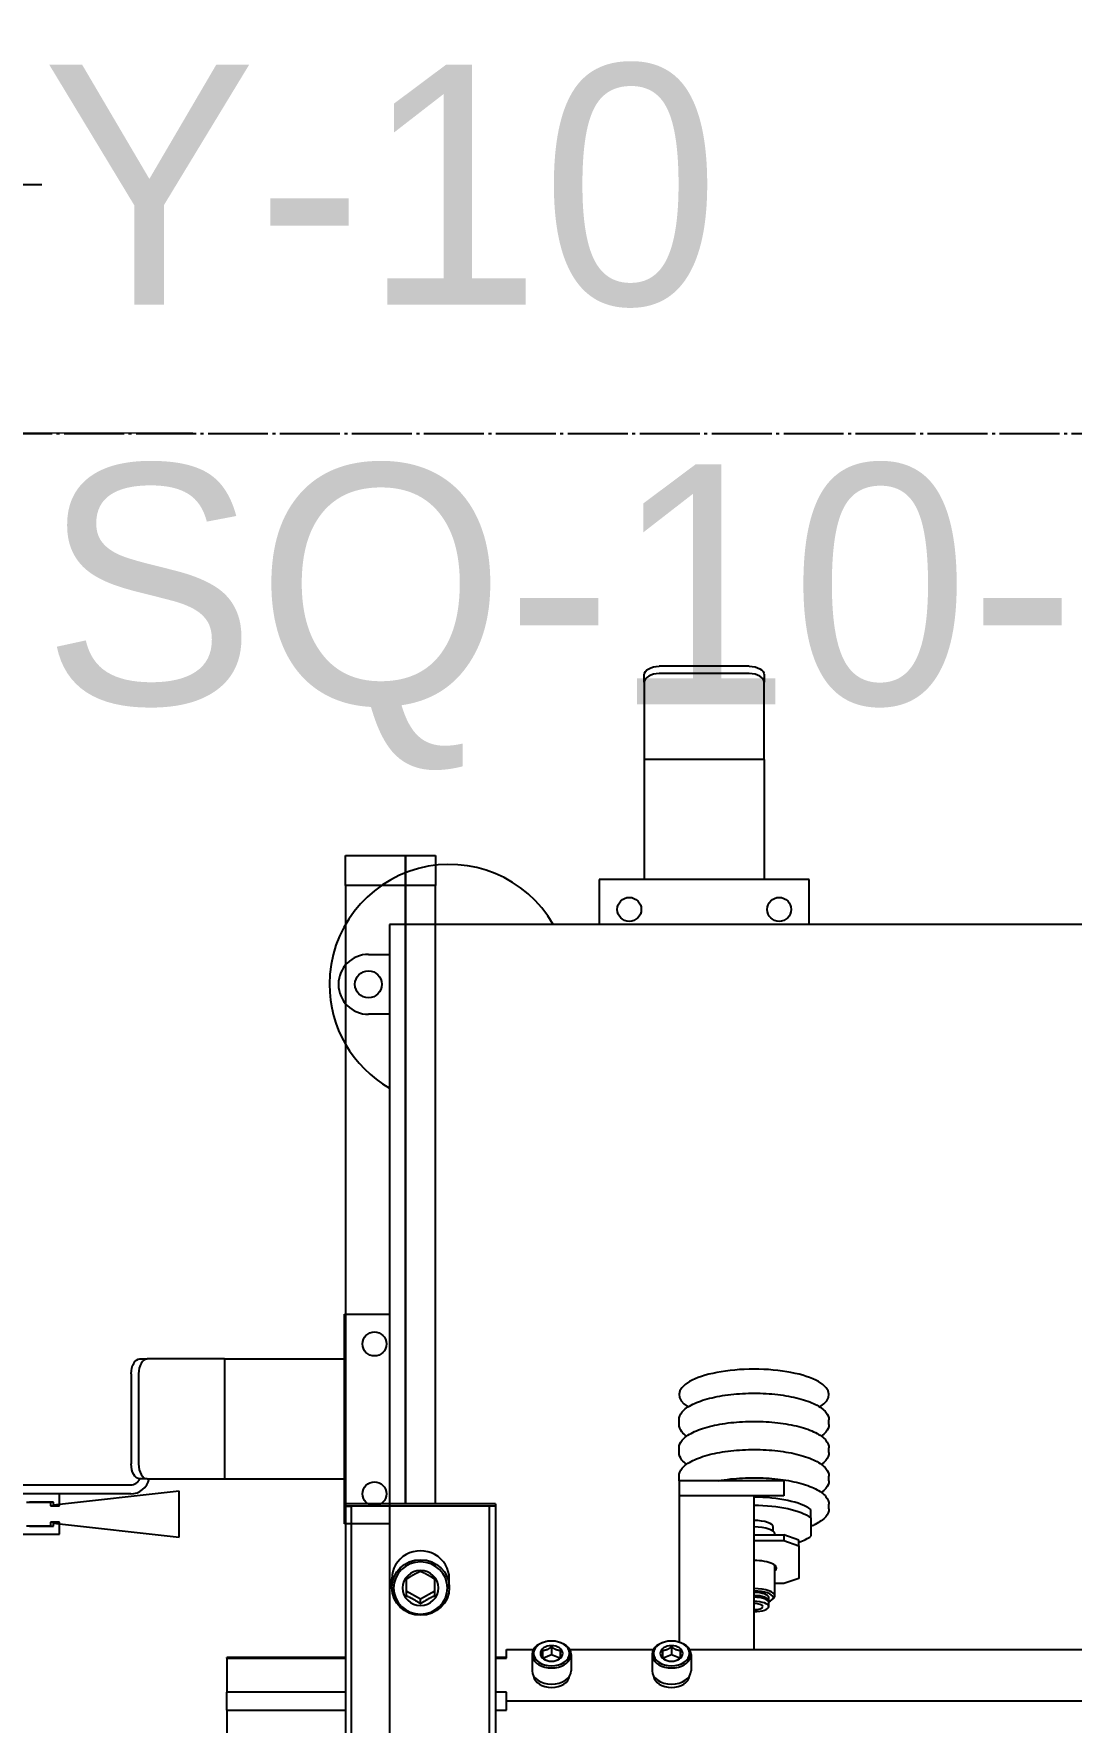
# Model space of a CAD drawing. Header units: millimetres. Extents: x -383313 to -161684, y -117025 to 99224.
# Drawn here: x -343292 to -342946, y -6012 to -5449 of the extents above; entities that cross this region are included whole.
import ezdxf
from ezdxf import colors
from ezdxf.entities.mleader import LeaderData, LeaderLine
from ezdxf.math import Vec2, Vec3

# ---------------------------------------------------------------- set-up
doc = ezdxf.new("R2010")
doc.units = ezdxf.units.MM
doc.header["$MEASUREMENT"] = 0
doc.linetypes.add('PS-GOST2.303 5', pattern=[24, 20, -1.5, 1, -1.5])
for name, color, linetype in [('PDF_Geometry', 7, 'Continuous'), ('PS_Оси', 5, 'PS-GOST2.303 5'), ('PV-5D2C5', 7, 'Continuous'), ('PV-6C3', 7, 'Continuous'), ('Робот', 30, 'Continuous')]:
    doc.layers.add(name, color=color, linetype=linetype)

# ---------------------------------------------------------------- blocks, each defined once
blk = doc.blocks.new('A$C26c17928')
at = {"layer": 'PV-5D2C5'}
for p, q in [((-295.45, -141.29), (-295.45, 98)), ((-312.67, -80.29), (-312.67, 54.5)), ((-387.74, -33.79), (-389.25, -33.79)), ((-378.35, -33.79), (-379.85, -33.79)), ((-368.95, -33.79), (-370.45, -33.79)), ((-359.55, -33.79), (-361.06, -33.79)), ((-377.08, -41.99), (-377.07, -41.98)), ((-356.51, -39.79), (-359.32, -39.79)), ((-356.51, -39.79), (-350.39, -39.79)), ((-349.13, -43.79), (-350.84, -48.79)), ((-347.25, -43.79), (-349.13, -43.79)), ((-348.97, -48.79), (-347.25, -43.79)), ((-347.25, -43.79), (-336.34, -43.79)), ((-336.34, -43.79), (-334.63, -48.79)), ((-368.9, -48.79), (-368.9, -83.79)), ((-368.9, -48.79), (-363.9, -48.79)), ((-363.9, -48.79), (-363.9, -83.79)), ((-350.84, -48.79), (-348.97, -48.79)), ((-350.84, -58.79), (-350.84, -48.79)), ((-348.97, -58.79), (-348.97, -48.79)), ((-334.63, -48.79), (-334.63, -51.79)), ((-352.06, -52.34), (-353.45, -52.34)), ((-350.84, -51.79), (-351.13, -51.79)), ((-330.53, -51.79), (-340.68, -51.79)), ((-328.92, -53.84), (-329.95, -53.84)), ((-329.16, -52.84), (-329.66, -52.27)), ((-326.95, -53.84), (-328.36, -53.84)), ((-363.9, -58.79), (-312.67, -58.79)), ((-377.08, -75.6), (-377.07, -75.61)), ((-387.74, -83.79), (-389.25, -83.79)), ((-378.35, -83.79), (-379.85, -83.79)), ((-368.95, -83.79), (-370.45, -83.79)), ((-368.9, -83.79), (-363.9, -83.79)), ((-363.9, -83.79), (-315.08, -83.79)), ((-315.24, -84.43), (-315.2, -84.27)), ((-310.94, -79.79), (-305.51, -79.79)), ((-309.7, -83.55), (-310.8, -86.29)), ((-315.24, -88.15), (-315.2, -88.31)), ((-313.49, -86.29), (-310.8, -86.29)), ((-310.8, -86.29), (-309.7, -89.03)), ((-312.67, -120.29), (-312.67, -92.29)), ((-310.94, -92.79), (-305.51, -92.79)), ((-310.94, -119.79), (-305.51, -119.79)), ((-309.7, -123.55), (-310.8, -126.29)), ((-315.24, -124.43), (-315.2, -124.27)), ((-315.24, -128.15), (-315.2, -128.31)), ((-313.49, -126.29), (-310.8, -126.29)), ((-310.8, -126.29), (-309.7, -129.03)), ((-312.67, -141.29), (-312.67, -132.29)), ((-310.94, -132.79), (-305.51, -132.79)), ((-361.17, -145), (-360.39, -145)), ((-361.17, -145), (-361.17, -195)), ((-360.39, -145), (-357.62, -145)), ((-360.39, -145), (-360.39, -147)), ((-360.39, -145), (-360.39, -195)), ((-357.62, -145), (-346.11, -145)), ((-346.11, -145), (-105.8, -145)), ((-309.77, -141.29), (-312.67, -141.29)), ((-310, -141.29), (-310, -145)), ((-309.77, -145), (-309.77, -141.29)), ((-298.35, -141.29), (-298.35, -145)), ((-295.45, -141.29), (-298.35, -141.29)), ((-292.4, -141.29), (-295.45, -141.29)), ((-292.4, -145), (-292.4, -141.29)), ((-361.26, -151.18), (-361.26, -182.82)), ((-357.62, -147), (-360.39, -147)), ((-346.11, -147), (-357.62, -147)), ((-105.8, -147), (-346.11, -147)), ((-333.3, -160.4), (-336.25, -160.4)), ((-577.5, -165), (-567.5, -165)), ((-577.5, -175), (-577.5, -165)), ((-361.26, -165), (-567.5, -165)), ((-567.5, -165), (-567.5, -175)), ((-329.49, -170), (-332.17, -165.2)), ((-332.17, -174.8), (-329.49, -170)), ((-327.9, -170), (-329.49, -170)), ((-577.5, -175), (-567.5, -175)), ((-577.5, -195), (-577.5, -175)), ((-567.5, -175), (-577.5, -175)), ((-361.26, -175), (-567.5, -175)), ((-567.5, -175), (-567.5, -195)), ((-567.5, -175), (-361.26, -175)), ((-333.3, -179.6), (-336.25, -179.6)), ((-567.5, -195), (-577.5, -195)), ((-567.5, -195), (-361.17, -195)), ((-361.17, -195), (-360.39, -195)), ((-357.62, -193), (-360.39, -193)), ((-360.39, -195), (-360.39, -193)), ((-360.39, -195), (-357.62, -195)), ((-346.11, -193), (-357.62, -193)), ((-357.62, -195), (-346.11, -195)), ((-105.8, -193), (-346.11, -193)), ((-346.11, -195), (-105.8, -195)), ((-310, -195), (-310, -234.62)), ((-309.77, -234.62), (-309.77, -195)), ((-298.35, -195), (-298.35, -234.62)), ((-292.4, -234.62), (-292.4, -195)), ((-309.77, -234.62), (-310, -234.62)), ((-309.77, -234.62), (-298.35, -234.62)), ((-292.4, -234.62), (-298.35, -234.62)), ((-292.4, -234.62), (-280.38, -234.62))]:
    blk.add_line(p, q, dxfattribs=at)
for centre, major_axis, ratio, start_param, end_param in [((-397.61, -58.79), (0, 25), 0.34202, -0.495637, 1.570796), ((-356.27, -58.79), (0, -21), 0.34202, -2.701617, -1.570796), ((-353.45, -58.79), (0, -21), 0.34202, -2.701617, -1.570796), ((-353.45, -58.79), (0, 21), 0.34202, -0.775193, -0.439976), ((-353.45, -58.79), (0, 6.45), 0.34202, 0, 1.570796), ((-351.13, -58.79), (0, 7), 0.34202, 0, 1.570796), ((-339.76, -58.79), (0, 7.5), 0.34202, -0.367208, 1.570796), ((-330.53, -58.79), (0, 7), 0.34202, 0, 1.570796), ((-329.95, -58.79), (0, 6.39), 0.34202, 0, 1.570796), ((-329.95, -58.79), (0, 4.95), 0.34202, 0, 1.570796), ((-328.92, -58.79), (0, 4.95), 0.34202, 0, 1.570796), ((-330.53, -58.79), (0, 7), 0.34202, -0.372527, 0), ((-328.36, -58.79), (0, 4.95), 0.34202, 0, 1.570796), ((-329.95, -58.79), (0, 6.39), 0.34202, -0.692725, 0), ((-328.92, -58.79), (0, 4.95), 0.34202, -0.167293, 0), ((-326.95, -58.79), (0, 4.95), 0.34202, 0, 1.570796), ((-326.95, -58.79), (0, 3), 0.34202, 0, 1.570796), ((-326.95, -58.79), (0, 4.95), 0.34202, -1.570796, 0), ((-326.95, -58.79), (0, 3), 0.34202, -1.570796, 0), ((-397.61, -58.79), (0, -25), 0.34202, -1.570796, 0.495637), ((-310.94, -86.29), (0, 6.5), 0.688988, -1.570796, 1.25525), ((-305.51, -86.29), (0, 6.5), 0.688988, -1.570796, 0), ((-304.06, -86.29), (0, -6), 0.688988, 0.072299, 3.069293), ((-310.94, -86.29), (0, -6.5), 0.688988, -1.25525, 1.570796), ((-305.51, -86.29), (0, -6.5), 0.688988, 0, 1.570796), ((-310.94, -126.29), (0, 6.5), 0.688988, -1.570796, 1.25525), ((-305.51, -126.29), (0, 6.5), 0.688988, -1.570796, 0), ((-304.06, -126.29), (0, -6), 0.688988, 0.072299, 3.069293), ((-310.94, -126.29), (0, -6.5), 0.688988, -1.25525, 1.570796), ((-305.51, -126.29), (0, -6.5), 0.688988, 0, 1.570796), ((-336.25, -170), (0, 9.6), 0.965926, 0, 3.141593), ((-333.3, -170), (0, -9.6), 0.965926, -4.712389, 1.570796)]:
    blk.add_ellipse(centre, major_axis=major_axis, ratio=ratio, start_param=start_param, end_param=end_param, dxfattribs=at)
at = {"layer": 'PV-5D2C5', "extrusion": (0, 0, -1)}
for centre, major_axis, ratio, start_param, end_param in [((-311.31, -86.29), (0, 6), 0.688988, -4.712389, 1.570796), ((-311.31, -86.29), (0, 3.75), 0.688988, -1.570796, 4.712389), ((-311.31, -126.29), (0, 6), 0.688988, -4.712389, 1.570796), ((-311.31, -126.29), (0, 3.75), 0.688988, -1.570796, 4.712389), ((-333.14, -170), (0, 9), 0.965926, -4.712389, 1.570796), ((-333.14, -170), (0, -6), 0.965926, -1.570796, 4.712389)]:
    blk.add_ellipse(centre, major_axis=major_axis, ratio=ratio, start_param=start_param, end_param=end_param, dxfattribs=at)
at = {"layer": 'PV-5D2C5'}
for points, knots in [([(-389.25, -83.79), (-390.16, -83.79), (-391.06, -83.41), (-392.81, -81.95), (-393.67, -80.76), (-395.21, -77.67), (-395.89, -75.76), (-396.99, -71.44), (-397.42, -69.04), (-397.99, -63.98), (-398.13, -61.33), (-398.12, -56.03), (-397.97, -53.39), (-397.39, -48.36), (-396.96, -45.98), (-395.85, -41.72), (-395.18, -39.85), (-393.63, -36.76), (-392.76, -35.56), (-391, -34.15), (-390.13, -33.79), (-389.25, -33.79)], [1.570796, 1.570796, 1.570796, 1.570796, 1.849241, 1.849241, 2.17119, 2.17119, 2.499628, 2.499628, 2.823729, 2.823729, 3.14612, 3.14612, 3.46809, 3.46809, 3.790506, 3.790506, 4.114666, 4.114666, 4.443149, 4.443149, 4.712389, 4.712389, 4.712389, 4.712389]), ([(-379.85, -83.79), (-380.76, -83.79), (-381.66, -83.41), (-383.42, -81.95), (-384.27, -80.76), (-385.81, -77.67), (-386.49, -75.76), (-387.6, -71.44), (-388.02, -69.04), (-388.59, -63.98), (-388.74, -61.33), (-388.73, -56.03), (-388.58, -53.39), (-387.99, -48.36), (-387.56, -45.98), (-386.46, -41.72), (-385.78, -39.85), (-384.23, -36.76), (-383.36, -35.56), (-381.6, -34.15), (-380.73, -33.79), (-379.85, -33.79)], [1.570796, 1.570796, 1.570796, 1.570796, 1.849241, 1.849241, 2.17119, 2.17119, 2.499628, 2.499628, 2.823729, 2.823729, 3.14612, 3.14612, 3.46809, 3.46809, 3.790506, 3.790506, 4.114666, 4.114666, 4.443149, 4.443149, 4.712389, 4.712389, 4.712389, 4.712389]), ([(-387.74, -33.79), (-386.83, -33.79), (-385.94, -34.17), (-384.66, -35.24), (-384.22, -35.72), (-383.8, -36.29)], [4.712389, 4.712389, 4.712389, 4.712389, 4.9908341, 4.9908341, 5.1489982, 5.1489982, 5.1489982, 5.1489982]), ([(-370.45, -83.79), (-371.37, -83.79), (-372.26, -83.41), (-374.02, -81.95), (-374.87, -80.76), (-376.41, -77.67), (-377.09, -75.76), (-378.2, -71.44), (-378.63, -69.04), (-379.19, -63.98), (-379.34, -61.33), (-379.33, -56.03), (-379.18, -53.39), (-378.6, -48.36), (-378.17, -45.98), (-377.06, -41.72), (-376.39, -39.85), (-374.84, -36.76), (-373.96, -35.56), (-372.21, -34.15), (-371.34, -33.79), (-370.45, -33.79)], [1.570796, 1.570796, 1.570796, 1.570796, 1.849241, 1.849241, 2.17119, 2.17119, 2.499628, 2.499628, 2.823729, 2.823729, 3.14612, 3.14612, 3.46809, 3.46809, 3.790506, 3.790506, 4.114666, 4.114666, 4.443149, 4.443149, 4.712389, 4.712389, 4.712389, 4.712389]), ([(-378.35, -33.79), (-377.43, -33.79), (-376.54, -34.17), (-375.26, -35.24), (-374.82, -35.72), (-374.4, -36.29)], [4.712389, 4.712389, 4.712389, 4.712389, 4.9908341, 4.9908341, 5.1489982, 5.1489982, 5.1489982, 5.1489982]), ([(-368.9, -70.66), (-369.15, -69.33), (-369.35, -67.94), (-369.8, -63.98), (-369.94, -61.33), (-369.93, -56.03), (-369.78, -53.39), (-369.2, -48.36), (-368.77, -45.98), (-367.66, -41.72), (-366.99, -39.85), (-365.44, -36.76), (-364.57, -35.56), (-362.81, -34.15), (-361.94, -33.79), (-361.06, -33.79)], [2.640127, 2.640127, 2.640127, 2.640127, 2.823729, 2.823729, 3.14612, 3.14612, 3.46809, 3.46809, 3.790506, 3.790506, 4.114666, 4.114666, 4.443149, 4.443149, 4.712389, 4.712389, 4.712389, 4.712389]), ([(-368.95, -33.79), (-368.04, -33.79), (-367.14, -34.17), (-365.86, -35.24), (-365.42, -35.72), (-365, -36.29)], [4.712389, 4.712389, 4.712389, 4.712389, 4.9908341, 4.9908341, 5.1489982, 5.1489982, 5.1489982, 5.1489982]), ([(-359.55, -33.79), (-358.64, -33.79), (-357.74, -34.17), (-355.99, -35.64), (-355.14, -36.83), (-354.15, -38.8), (-353.93, -39.28), (-353.72, -39.79)], [4.712389, 4.712389, 4.712389, 4.712389, 4.9908341, 4.9908341, 5.3127826, 5.3127826, 5.4078304, 5.4078304, 5.4078304, 5.4078304]), ([(-383.8, -81.29), (-384.24, -81.9), (-384.71, -82.4), (-385.99, -83.44), (-386.86, -83.79), (-387.74, -83.79)], [7.4173724, 7.4173724, 7.4173724, 7.4173724, 7.5847421, 7.5847421, 7.8539816, 7.8539816, 7.8539816, 7.8539816]), ([(-374.4, -81.29), (-374.85, -81.9), (-375.31, -82.4), (-376.6, -83.44), (-377.46, -83.79), (-378.35, -83.79)], [7.4173724, 7.4173724, 7.4173724, 7.4173724, 7.5847421, 7.5847421, 7.8539816, 7.8539816, 7.8539816, 7.8539816]), ([(-361.17, -150.29), (-361.22, -150.55), (-361.25, -150.82), (-361.26, -151.39), (-361.24, -151.7), (-361.19, -152)], [0.00306113, 0.00306113, 0.00306113, 0.00306113, 0.004036551, 0.004036551, 0.005106091, 0.005106091, 0.005106091, 0.005106091]), ([(-361.19, -182), (-361.24, -182.3), (-361.26, -182.61), (-361.25, -183.18), (-361.22, -183.45), (-361.17, -183.71)], [0.00306113, 0.00306113, 0.00306113, 0.00306113, 0.004130671, 0.004130671, 0.005106091, 0.005106091, 0.005106091, 0.005106091])]:
    blk.add_open_spline(points, degree=3, knots=knots, dxfattribs=at)
blk.add_open_spline([(-368.9, -83.79), (-368.91, -83.79), (-368.93, -83.79), (-368.95, -83.79)], degree=3, dxfattribs=at)
for points, weights in [([(-312.29, -83.29), (-312.26, -84.79), (-313.49, -86.29)], [1.04422863406, 1.20577136594, 1.04422863406]), ([(-309.91, -83.29), (-310.47, -83.29), (-312.29, -83.29)], [1.04422863406, 1.20577136594, 1.04422863406]), ([(-308.83, -85.24), (-309.06, -84.33), (-309.91, -83.29)], [1.11661653884, 1.15102198319, 1.04422863406]), ([(-313.49, -86.29), (-312.26, -87.79), (-312.29, -89.29)], [1.04422863406, 1.20577136594, 1.04422863406]), ([(-312.29, -89.29), (-310.47, -89.29), (-309.91, -89.29)], [1.04422863406, 1.20577136594, 1.04422863406]), ([(-309.91, -89.29), (-309.06, -88.25), (-308.83, -87.34)], [1.04422863406, 1.1510219832, 1.11661653884]), ([(-312.29, -123.29), (-312.26, -124.79), (-313.49, -126.29)], [1.04422863406, 1.20577136594, 1.04422863406]), ([(-309.91, -123.29), (-310.47, -123.29), (-312.29, -123.29)], [1.04422863406, 1.20577136594, 1.04422863406]), ([(-308.83, -125.24), (-309.06, -124.33), (-309.91, -123.29)], [1.11661653884, 1.15102198319, 1.04422863406]), ([(-313.49, -126.29), (-312.26, -127.79), (-312.29, -129.29)], [1.04422863406, 1.20577136594, 1.04422863406]), ([(-312.29, -129.29), (-310.47, -129.29), (-309.91, -129.29)], [1.04422863406, 1.20577136594, 1.04422863406]), ([(-309.91, -129.29), (-309.06, -128.25), (-308.83, -127.34)], [1.04422863406, 1.1510219832, 1.11661653884]), ([(-335.94, -165.2), (-337.63, -167.6), (-338.61, -170)], [1.04422863406, 1.20577136594, 1.04422863406]), ([(-330.58, -165.2), (-333.62, -165.2), (-335.94, -165.2)], [1.04422863406, 1.20577136594, 1.04422863406]), ([(-327.9, -170), (-329.6, -167.6), (-330.58, -165.2)], [1.04422863406, 1.20577136594, 1.04422863406]), ([(-338.61, -170), (-337.63, -172.4), (-335.94, -174.8)], [1.04422863406, 1.20577136594, 1.04422863406]), ([(-330.58, -174.8), (-329.6, -172.4), (-327.9, -170)], [1.04422863406, 1.20577136594, 1.04422863406]), ([(-335.94, -174.8), (-333.62, -174.8), (-330.58, -174.8)], [1.04422863406, 1.20577136594, 1.04422863406])]:
    blk.add_rational_spline(points, weights, degree=2, dxfattribs=at)
blk = doc.blocks.new('Робот ABB IRB660_3.15 (сверху)')
at = {"layer": 'Робот'}
blk.add_circle((0, 0), 3150, dxfattribs=at)
blk = doc.blocks.new('A$Cf5759c35')
at = {"layer": 'PDF_Geometry', "color": 8, "lineweight": 13}
blk.add_lwpolyline([(14973.13, 12683.07), (15222.9, 12683.07)], dxfattribs=at)
blk = doc.blocks.new('*U174')
at = {"layer": 'PV-6C3'}
for p, q in [((-582.65, 3083.09), (-582.65, 2994.39)), ((-585.65, 3018.09), (-585.65, 3068.09)), ((-599.15, 3032.59), (-599.15, 3018.09)), ((-596.4, 3021.09), (-596.4, 3029.09)), ((-596.4, 3028.09), (-596.4, 3020.09)), ((-588.4, 3029.09), (-588.4, 3021.09)), ((-588.4, 3020.09), (-588.4, 3028.09)), ((-595.4, 3020.09), (-600.06, 2978.25)), ((-595.15, 3021.09), (-596.4, 3021.09)), ((-596.4, 3020.09), (-595.4, 3020.09)), ((-595.15, 3018.09), (-595.15, 3021.09)), ((-588.4, 3021.09), (-589.65, 3021.09)), ((-589.65, 3021.09), (-589.65, 3018.09)), ((-584.74, 2978.25), (-589.4, 3020.09)), ((-589.4, 3020.09), (-588.4, 3020.09)), ((-599.15, 3018.09), (-595.15, 3018.09)), ((-589.65, 3018.09), (-585.65, 3018.09)), ((-585.65, 2994.39), (-585.65, 3018.09)), ((-545.65, 2994.23), (-575.65, 2994.23)), ((-545.65, 2991.77), (-575.65, 2991.77)), ((-580.65, 2988.9), (-580.65, 2991.36)), ((-580.65, 2988.9), (-580.65, 2964.23)), ((-540.65, 2991.36), (-540.65, 2988.9)), ((-540.65, 2964.23), (-540.65, 2988.9)), ((-600.06, 2978.25), (-584.74, 2978.25)), ((-580.65, 2964.23), (-580.65, 2963.09)), ((-540.65, 2963.09), (-540.65, 2964.23)), ((-540.65, 2963.09), (-580.65, 2963.09)), ((-580.65, 2963.09), (-580.65, 2923.09)), ((-540.65, 2963.09), (-540.65, 2923.09)), ((-595.65, 2908.09), (-595.65, 2923.09)), ((-595.65, 2923.09), (-525.65, 2923.09)), ((-525.65, 2923.09), (-525.65, 2908.09)), ((-425.65, 2908.09), (-425.65, 2915.09)), ((-405.65, 2915.09), (-405.65, 2908.09)), ((-395.65, 2908.09), (-1495.65, 2908.09)), ((-395.65, 2218.09), (-395.65, 2908.09)), ((-380.65, 2838.09), (-395.65, 2838.09)), ((-380.65, 2768.09), (-380.65, 2838.09)), ((-340.65, 2823.09), (-380.65, 2823.09)), ((-339.51, 2823.09), (-340.65, 2823.09)), ((-340.65, 2783.09), (-340.65, 2823.09)), ((-314.84, 2823.09), (-339.51, 2823.09)), ((-314.84, 2823.09), (-312.38, 2823.09)), ((-311.97, 2788.09), (-311.97, 2818.09)), ((-309.51, 2788.09), (-309.51, 2818.09)), ((-340.65, 2783.09), (-380.65, 2783.09)), ((-340.65, 2783.09), (-339.51, 2783.09)), ((-339.51, 2783.09), (-314.84, 2783.09)), ((-312.38, 2783.09), (-314.84, 2783.09)), ((-395.65, 2768.09), (-380.65, 2768.09))]:
    blk.add_line(p, q, dxfattribs=at)
for centre, radius in [((-415.65, 2915.09), 4.5), ((-585.65, 2913.09), 4), ((-535.65, 2913.09), 4), ((-390.65, 2828.09), 4), ((-390.65, 2778.09), 4)]:
    blk.add_circle(centre, radius, dxfattribs=at)
for centre, radius, start, end in [((-579.35, 2994.39), 6.3, 180, 258.0915), ((-579.35, 2994.39), 3.3, 180, 246.8002), ((-415.65, 2888.09), 40, 90, 150), ((-415.65, 2915.09), 10, 0, 180), ((-415.65, 2888.09), 40, 300, 90)]:
    blk.add_arc(centre, radius, start, end, dxfattribs=at)
at = {"layer": 'PV-6C3', "extrusion": (0, 0, -1)}
for centre, major_axis, start_param, end_param in [((-575.65, 2991.36), (-5, 0), 0, 1.570796), ((-545.65, 2991.36), (5, 0), -1.570796, 0), ((-312.38, 2818.09), (0, 5), 0, 1.570796), ((-312.38, 2788.09), (0, -5), -1.570796, 0)]:
    blk.add_ellipse(centre, major_axis=major_axis, ratio=0.573576, start_param=start_param, end_param=end_param, dxfattribs=at)
at = {"layer": 'PV-6C3'}
for centre, major_axis, start_param, end_param in [((-575.65, 2988.9), (-5, 0), -1.570796, 0), ((-545.65, 2988.9), (5, 0), 0, 1.570796), ((-314.84, 2818.09), (0, 5), -1.570796, 0), ((-314.84, 2788.09), (0, -5), 0, 1.570796)]:
    blk.add_ellipse(centre, major_axis=major_axis, ratio=0.573576, start_param=start_param, end_param=end_param, dxfattribs=at)

msp = doc.modelspace()

# ---------------------------------------------------------------- linework, layer by layer
at = {"layer": 'PS_Оси'}
msp.add_lwpolyline([(-356346.98515, -5582.0977), (-355014.05882, -5582.0977), (-350514.05882, -5582.0977), (-345514.05882, -5582.0977), (-340514.05882, -5582.0977), (-335514.05882, -5582.0977), (-330514.05882, -5582.0977), (-325514.05882, -5582.0977), (-320514.05882, -5582.0977), (-316483.98892, -5582.0977)], dxfattribs=at)

# ---------------------------------------------------------------- block references
at = {"ltscale": 100}
msp.add_blockref('A$Cf5759c35', (-358461.97282, -18264.93104), dxfattribs=at)
at = {"ltscale": 100, "rotation": 270}
msp.add_blockref('A$C26c17928', (-342993.18036, -6300.46446), dxfattribs=at)
at = {"layer": 'PV-6C3', "rotation": 90}
msp.add_blockref('*U174', (-340265.46489, -5350.25953), dxfattribs=at)
at = {"layer": 'Робот', "rotation": 180}
msp.add_blockref('Робот ABB IRB660_3.15 (сверху)', (-344500.63713, -5731.42318), dxfattribs=at)

# ---------------------------------------------------------------- leaders
at = {"ltscale": 100}
ml = msp.add_multileader_mtext('Standard', dxfattribs=at)
ml.set_content('Y-9\\PSQ-9-SQ-9.1', color=256)
ml.set_leader_properties()
ml.build(insert=Vec2(0, 0))
ml.multileader.update_dxf_attribs({"text_right_attachment_type": 6, "dogleg_length": 0.36, "arrow_head_size": 0.18})
ctx = ml.context
ctx.base_point, ctx.char_height, ctx.arrow_head_size, ctx.landing_gap_size, ctx.plane_origin = Vec3(-343321.83171, -5119.43976), 80, 0.18, 0.09, Vec3(-346166.53293, -7106.63957)
ctx.right_attachment = 6
notes = []
notes.append((ctx, [(0, (1, 1, 0), (-343364.87128, -5119.43976), (1, 0), 43.03956, [(0, [(-344309.88566, -6743.36848)], 0, [])])]))
ctx.mtext.insert, ctx.mtext.flow_direction = Vec3(-343321.74171, -5079.43976), 5
ml = msp.add_multileader_mtext('Standard', dxfattribs=at)
ml.set_content('Y-10\\PSQ-10-SQ-10.1', color=256)
ml.set_leader_properties()
ml.build(insert=Vec2(0, 0))
ml.multileader.update_dxf_attribs({"text_right_attachment_type": 6, "dogleg_length": 0.36, "arrow_head_size": 0.18})
ctx = ml.context
ctx.base_point, ctx.char_height, ctx.arrow_head_size, ctx.landing_gap_size, ctx.plane_origin = Vec3(-343289.44379, -5499.09373), 80, 0.18, 0.09, Vec3(-345767.50441, -7110.10693)
ctx.right_attachment = 6
notes.append((ctx, [(0, (1, 1, 0), (-343332.48335, -5499.09373), (1, 0), 43.03956, [(0, [(-343852.71158, -6705.66385)], 0, [])])]))
ctx.mtext.insert, ctx.mtext.flow_direction = Vec3(-343289.35379, -5459.09373), 5
for ctx, leaders in notes:
    for number, flags, end, landing, length, lines in leaders:
        leader = LeaderData()
        leader.index, (leader.has_last_leader_line, leader.has_dogleg_vector, leader.attachment_direction) = number, flags
        leader.last_leader_point, leader.dogleg_vector, leader.dogleg_length = Vec3(end), Vec3(landing), length
        for number, points, colour, breaks in lines:
            line = LeaderLine()
            line.index, line.vertices, line.color, line.breaks = number, Vec3.list(points), colors.encode_raw_color(colour), breaks
            leader.lines.append(line)
        ctx.leaders.append(leader)

doc.saveas('drawing.dxf')
